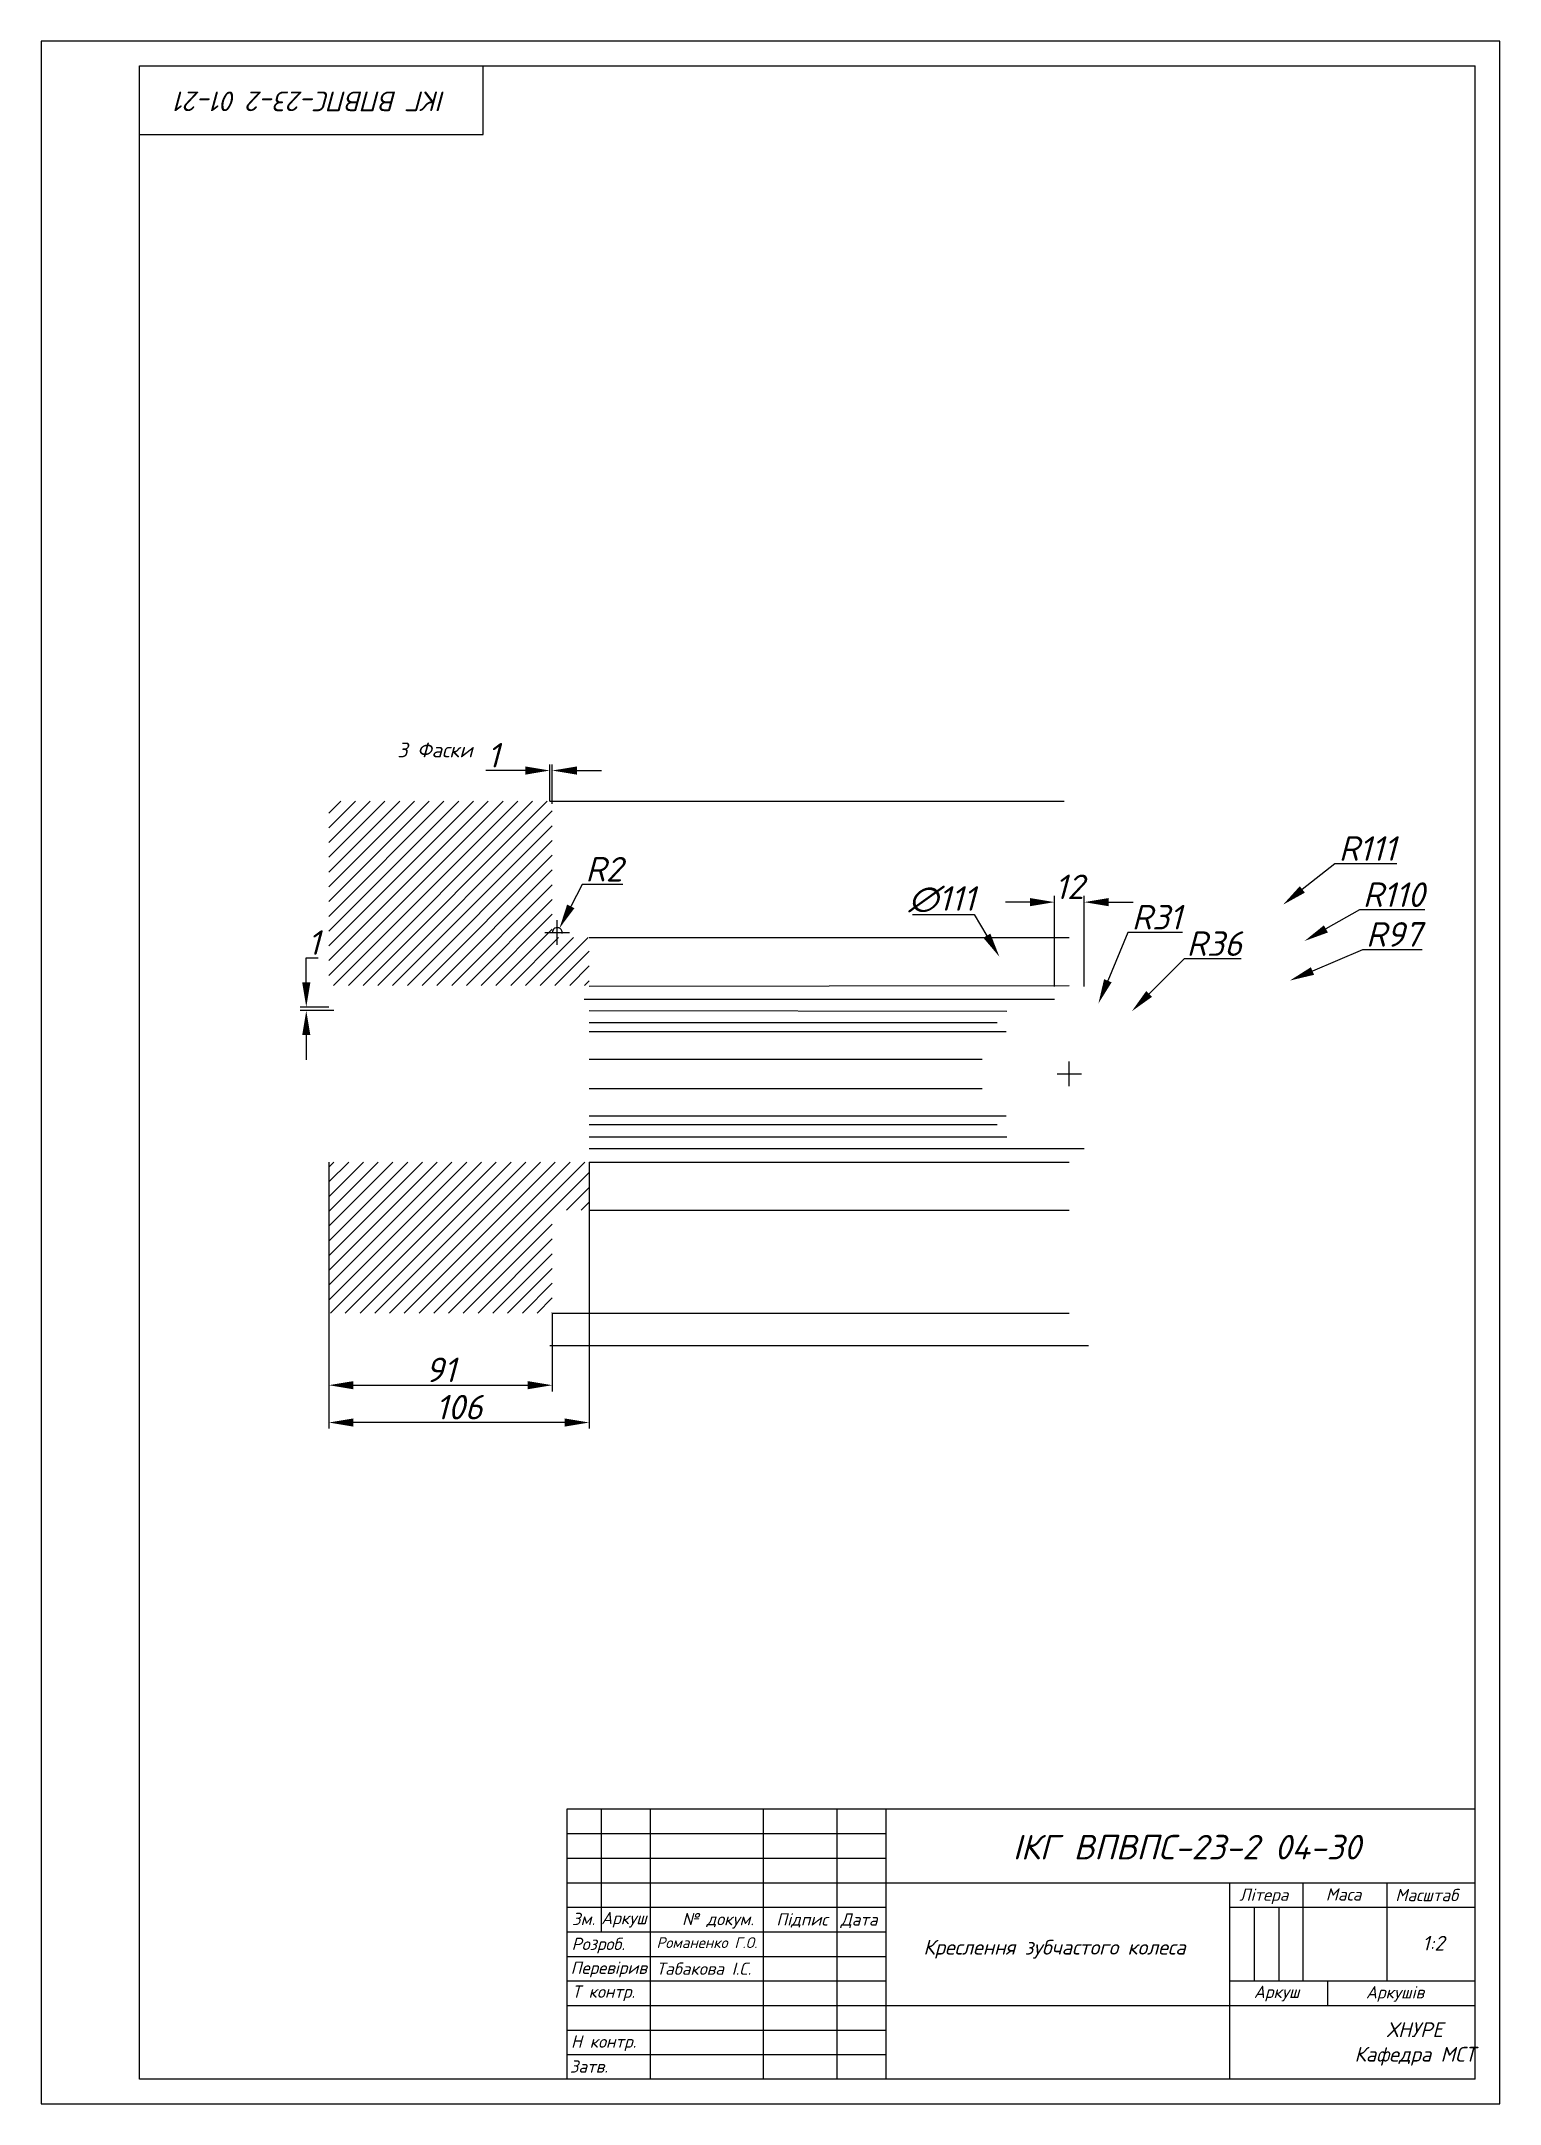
# Paper-space layout 'Layout2' of a CAD drawing. Header units: millimetres. Extents: x 0 to 297, y 0 to 420.
# The model-space entities are those that its viewports show. They can reach past a viewport. Long polylines and large blocks are cut down to what shows.
import ezdxf

# ---------------------------------------------------------------- set-up
doc = ezdxf.new("R2010")
doc.units = ezdxf.units.MM
doc.header["$MEASUREMENT"] = 0
doc.layers.add('Layer1', color=1, linetype='Continuous')
doc.layers.add('MD_Hatching', color=7, linetype='Continuous', lineweight=25)
doc.layers.add('контур', color=7, linetype='Continuous', lineweight=50)
doc.styles.add('style2', font='ISOCPEUI.TTF')
doc.dimstyles.new('UA Standart', dxfattribs={"dimtxt": 5, "dimasz": 5, "dimexe": 1.25, "dimexo": 0, "dimtad": 1, "dimtoh": 1, "dimdec": 0, "dimzin": 0, "dimdsep": 46, "dimtxsty": 'style2', "dimcen": 2.5, "dimadec": 0, "dimazin": 0, "dimtfac": 1, "dimtdec": 0, "dimtofl": 0, "dimtmove": 0, "dimatfit": 3, "dimfxl": 1, "dimtolj": 1, "dimtzin": 0, "dimarcsym": 0})

# ---------------------------------------------------------------- blocks, each defined once
blk = doc.blocks.new('*D12')
at = {"layer": 'контур', "color": 0, "lineweight": -2, "transparency": 16777216}
for p, q in [((201.37, 244.8), (196.37, 244.8)), ((206.37, 227.6), (206.37, 246.05)), ((212.37, 227.6), (212.37, 246.05)), ((217.37, 244.8), (222.37, 244.8))]:
    blk.add_line(p, q, dxfattribs=at)
at = {"layer": 'контур', "color": 0, "transparency": 16777216}
for points in [[(201.37, 245.63), (201.37, 243.97), (206.37, 244.8)], [(217.37, 245.63), (217.37, 243.97), (212.37, 244.8)]]:
    blk.add_solid(points, dxfattribs=at)
at = {"layer": 'контур', "color": 0, "transparency": 16777216, "insert": (209.37, 247.92), "char_height": 5, "attachment_point": 5, "style": 'style2'}
blk.add_mtext('\\A1;12', dxfattribs=at)
blk = doc.blocks.new('*D13')
at = {"layer": 'контур', "color": 0, "lineweight": -2, "transparency": 16777216}
for p, q in [((221.28, 238.6), (217.22, 228.79)), ((232.41, 238.6), (221.28, 238.6)), ((209.37, 207.35), (209.37, 212.35)), ((206.87, 209.85), (211.87, 209.85))]:
    blk.add_line(p, q, dxfattribs=at)
at = {"layer": 'контур', "color": 0, "transparency": 16777216}
blk.add_solid([(216.45, 229.11), (217.99, 228.47), (215.3, 224.17)], dxfattribs=at)
at = {"layer": 'контур', "color": 0, "transparency": 16777216, "insert": (227.16, 241.73), "char_height": 5, "attachment_point": 5, "style": 'style2'}
blk.add_mtext('\\A1;R31', dxfattribs=at)
blk = doc.blocks.new('*D14')
at = {"layer": 'контур', "color": 0, "lineweight": -2, "transparency": 16777216}
for p, q in [((232.75, 233.23), (225.63, 226.11)), ((244.4, 233.23), (232.75, 233.23)), ((209.37, 207.35), (209.37, 212.35)), ((206.87, 209.85), (211.87, 209.85))]:
    blk.add_line(p, q, dxfattribs=at)
at = {"layer": 'контур', "color": 0, "transparency": 16777216}
blk.add_solid([(225.04, 226.7), (226.22, 225.52), (222.1, 222.58)], dxfattribs=at)
at = {"layer": 'контур', "color": 0, "transparency": 16777216, "insert": (238.89, 236.35), "char_height": 5, "attachment_point": 5, "style": 'style2'}
blk.add_mtext('\\A1;R36', dxfattribs=at)
blk = doc.blocks.new('*D15')
at = {"layer": 'контур', "color": 0, "lineweight": -2, "transparency": 16777216}
for p, q in [((177.47, 242.26), (190.01, 242.26)), ((190.01, 242.26), (192.58, 237.97)), ((209.37, 207.35), (209.37, 212.35)), ((206.87, 209.85), (211.87, 209.85))]:
    blk.add_line(p, q, dxfattribs=at)
at = {"layer": 'контур', "color": 0, "transparency": 16777216}
blk.add_solid([(193.29, 238.39), (191.86, 237.54), (195.14, 233.67)], dxfattribs=at)
at = {"layer": 'контур', "color": 0, "transparency": 16777216, "insert": (183.43, 245.38), "char_height": 5, "attachment_point": 5, "style": 'style2'}
blk.add_mtext('\\A1;∅111', dxfattribs=at)
blk = doc.blocks.new('*D16')
at = {"layer": 'контур', "color": 0, "lineweight": -2, "transparency": 16777216}
for p, q in [((263.41, 252.59), (256.82, 247.38)), ((276.09, 252.59), (263.41, 252.59)), ((209.37, 207.35), (209.37, 212.35)), ((206.87, 209.85), (211.87, 209.85))]:
    blk.add_line(p, q, dxfattribs=at)
at = {"layer": 'контур', "color": 0, "transparency": 16777216}
blk.add_solid([(256.3, 248.04), (257.34, 246.73), (252.9, 244.28)], dxfattribs=at)
at = {"layer": 'контур', "color": 0, "transparency": 16777216, "insert": (270.06, 255.72), "char_height": 5, "attachment_point": 5, "style": 'style2'}
blk.add_mtext('\\A1;R111', dxfattribs=at)
blk = doc.blocks.new('*D17')
at = {"layer": 'контур', "color": 0, "lineweight": -2, "transparency": 16777216}
for p, q in [((268.44, 243.2), (261.62, 239.34)), ((281.76, 243.2), (268.44, 243.2)), ((209.37, 207.35), (209.37, 212.35)), ((206.87, 209.85), (211.87, 209.85))]:
    blk.add_line(p, q, dxfattribs=at)
at = {"layer": 'контур', "color": 0, "transparency": 16777216}
blk.add_solid([(261.21, 240.07), (262.03, 238.62), (257.27, 236.89)], dxfattribs=at)
at = {"layer": 'контур', "color": 0, "transparency": 16777216, "insert": (275.41, 246.32), "char_height": 5, "attachment_point": 5, "style": 'style2'}
blk.add_mtext('\\A1;R110', dxfattribs=at)
blk = doc.blocks.new('*D18')
at = {"layer": 'контур', "color": 0, "lineweight": -2, "transparency": 16777216}
for p, q in [((269.05, 235.07), (258.88, 230.77)), ((281.22, 235.07), (269.05, 235.07)), ((209.37, 207.35), (209.37, 212.35)), ((206.87, 209.85), (211.87, 209.85))]:
    blk.add_line(p, q, dxfattribs=at)
at = {"layer": 'контур', "color": 0, "transparency": 16777216}
blk.add_solid([(258.56, 231.54), (259.21, 230), (254.28, 228.83)], dxfattribs=at)
at = {"layer": 'контур', "color": 0, "transparency": 16777216, "insert": (275.45, 238.23), "char_height": 5, "attachment_point": 5, "style": 'style2'}
blk.add_mtext('\\A1;R97', dxfattribs=at)
blk = doc.blocks.new('*D19')
at = {"layer": 'контур', "color": 0, "lineweight": -2, "transparency": 16777216}
for p, q in [((58.59, 161.1), (58.59, 145.18)), ((104.09, 161.1), (104.09, 145.18)), ((63.59, 146.43), (99.09, 146.43))]:
    blk.add_line(p, q, dxfattribs=at)
at = {"layer": 'контур', "color": 0, "transparency": 16777216}
for points in [[(63.59, 147.26), (63.59, 145.6), (58.59, 146.43)], [(99.09, 147.26), (99.09, 145.6), (104.09, 146.43)]]:
    blk.add_solid(points, dxfattribs=at)
at = {"layer": 'контур', "color": 0, "transparency": 16777216, "insert": (81.34, 149.56), "char_height": 5, "attachment_point": 5, "style": 'style2'}
blk.add_mtext('\\A1;91', dxfattribs=at)
blk = doc.blocks.new('*D20')
at = {"layer": 'контур', "color": 0, "lineweight": -2, "transparency": 16777216}
for p, q in [((58.59, 191.85), (58.59, 137.58)), ((111.59, 191.85), (111.59, 137.58)), ((106.59, 138.83), (63.59, 138.83))]:
    blk.add_line(p, q, dxfattribs=at)
at = {"layer": 'контур', "color": 0, "transparency": 16777216}
for points in [[(63.59, 139.66), (63.59, 138), (58.59, 138.83)], [(106.59, 139.66), (106.59, 138), (111.59, 138.83)]]:
    blk.add_solid(points, dxfattribs=at)
at = {"layer": 'контур', "color": 0, "transparency": 16777216, "insert": (85.09, 141.96), "char_height": 5, "attachment_point": 5, "style": 'style2'}
blk.add_mtext('\\A1;106', dxfattribs=at)
blk = doc.blocks.new('*D29')
at = {"layer": 'контур', "color": 0, "lineweight": -2, "transparency": 16777216}
for p, q in [((98.59, 271.6), (90.53, 271.6)), ((103.59, 265.35), (103.59, 272.85)), ((104.09, 264.85), (104.09, 272.85)), ((109.09, 271.6), (114.09, 271.6))]:
    blk.add_line(p, q, dxfattribs=at)
at = {"layer": 'контур', "color": 0, "transparency": 16777216}
for points in [[(98.59, 272.43), (98.59, 270.76), (103.59, 271.6)], [(109.09, 272.43), (109.09, 270.76), (104.09, 271.6)]]:
    blk.add_solid(points, dxfattribs=at)
at = {"layer": 'контур', "color": 0, "transparency": 16777216, "insert": (92.06, 274.72), "char_height": 5, "attachment_point": 5, "style": 'style2'}
blk.add_mtext('\\A1;1', dxfattribs=at)
blk = doc.blocks.new('*D30')
at = {"layer": 'контур', "color": 0, "lineweight": -2, "transparency": 16777216}
for p, q in [((110.14, 248.37), (107.85, 243.93)), ((118.46, 248.37), (110.14, 248.37)), ((105.09, 236.1), (105.09, 241.1)), ((102.59, 238.6), (107.59, 238.6))]:
    blk.add_line(p, q, dxfattribs=at)
blk.add_arc((105.09, 238.6), 1, 351.0588, 180, dxfattribs=at)
at = {"layer": 'контур', "color": 0, "transparency": 16777216}
blk.add_solid([(107.11, 244.31), (108.59, 243.55), (105.55, 239.49)], dxfattribs=at)
at = {"layer": 'контур', "color": 0, "transparency": 16777216, "insert": (114.61, 251.5), "char_height": 5, "attachment_point": 5, "style": 'style2'}
blk.add_mtext('\\A1;R2', dxfattribs=at)
blk = doc.blocks.new('*D33')
at = {"layer": 'контур', "color": 0, "lineweight": -2, "transparency": 16777216}
for p, q in [((53.99, 228.44), (53.99, 233.44)), ((53.99, 233.44), (56.43, 233.44)), ((58.59, 223.44), (52.74, 223.44)), ((59.59, 222.72), (52.74, 222.72)), ((53.99, 217.72), (53.99, 212.72))]:
    blk.add_line(p, q, dxfattribs=at)
at = {"layer": 'контур', "color": 0, "transparency": 16777216}
for points in [[(53.16, 228.44), (54.82, 228.44), (53.99, 223.44)], [(53.16, 217.72), (54.82, 217.72), (53.99, 222.72)]]:
    blk.add_solid(points, dxfattribs=at)
at = {"layer": 'контур', "color": 0, "transparency": 16777216, "insert": (55.52, 236.57), "char_height": 5, "attachment_point": 5, "style": 'style2'}
blk.add_mtext('\\A1;1', dxfattribs=at)

msp = doc.modelspace()

# ---------------------------------------------------------------- linework, layer by layer
for p, q in [((20, 5), (20, 415)), ((20, 415), (292, 415)), ((90, 401), (90, 415)), ((292, 5), (292, 415)), ((20, 401), (90, 401)), ((292, 60), (107, 60)), ((107, 60), (107, 5)), ((114, 60), (114, 35)), ((124, 60), (124, 5)), ((147, 60), (147, 5)), ((162, 60), (162, 5)), ((172, 60), (172, 5)), ((107, 55), (172, 55)), ((107, 50), (172, 50)), ((107, 45), (292, 45)), ((242, 45), (242, 5)), ((257, 40), (257, 45)), ((274, 45), (274, 25)), ((107, 40), (172, 40)), ((242, 40), (292, 40)), ((247, 40), (247, 25)), ((252, 40), (252, 25)), ((257, 25), (257, 40)), ((107, 35), (172, 35)), ((107, 30), (172, 30)), ((107, 25), (172, 25)), ((242, 25), (292, 25)), ((262, 20), (262, 25)), ((107, 20), (292, 20)), ((107, 15), (172, 15)), ((107, 10), (172, 10)), ((292, 5), (20, 5))]:
    msp.add_line(p, q)
msp.add_lwpolyline([(0, 0), (297, 0), (297, 420), (0, 420)], close=True)

# ---------------------------------------------------------------- texts
at = {"lineweight": -3, "insert": (82.4, 405.76), "char_height": 4, "attachment_point": 1, "rotation": 180, "style": 'style2'}
msp.add_mtext('{\\fISOCPEUR|b0|i1|c204|p34;ІКГ ВПВПС-23-2 01-21}', dxfattribs=at)
at = {"attachment_point": 1, "style": 'style2'}
for s, insert, char_height in [('{\\fISOCPEUR|b0|i1|c204|p34;ІКГ ВПВПС-23-2 04-30}', (197.87, 54.75), 5), ('{\\fISOCPEUR|b0|i1|c204|p34;Літера}', (243.98, 43.82), 2.5), ('{\\fISOCPEUR|b0|i1|c204|p34;Маса}', (261.58, 43.88), 2.5), ('{\\fISOCPEUR|b0|i1|c204|p34;Масштаб}', (275.74, 43.75), 2.5), ('{\\fISOCPEUR|b0|i1|c204|p34;Зм.}', (108.08, 38.89), 2.5), ('{\\fISOCPEUR|b0|i1|c204|p34;Аркуш}', (114.02, 39.06), 2.5), ('\\pxi-3,l4,t4;{\\fISOCPEUR|b0|i1|c204|p34;№ докум.}', (127.99, 38.85), 2.5), ('{\\fISOCPEUR|b0|i1|c204|p34;Підпис}', (149.68, 38.78), 2.5), ('{\\fISOCPEUR|b0|i1|c204|p34;Дата}', (162.78, 38.77), 2.5), ('{\\fISOCPEUR|b0|i1|c204|p34;Розроб.}', (108, 33.8), 2.5), ('{\\fISOCPEUR|b0|i1|c204|p34;Романенко Г.О.}', (125.29, 33.91), 2.2), ('{\\fISOCPEUR|b0|i1|c204|p34;Перевірив}', (107.81, 28.93), 2.5), ('{\\fISOCPEUR|b0|i1|c204|p34;Табакова І.С.}', (125.25, 28.75), 2.5), ('{\\fISOCPEUR|b0|i1|c204|p34;Т контр.}', (108.09, 24.08), 2.5), ('{\\fISOCPEUR|b0|i1|c204|p34;Аркуш}', (246.92, 24.03), 2.5), ('{\\fISOCPEUR|b0|i1|c204|p34;Аркушів}', (269.75, 23.95), 2.5), ('{\\fISOCPEUR|b0|i1|c204|p34;Н контр.}', (107.88, 13.91), 2.5), ('\\pxqc;{\\fISOCPEUR|b0|i1|c204|p34;ХНУРЕ\\PКафедра МСТ}', (267.42, 16.58), 3)]:
    msp.add_mtext(s, dxfattribs=dict(at, insert=insert, char_height=char_height))
for s, insert, char_height, width in [('1:2', (281.21, 34.19), 3, 0.1499), ('\\pxql;{\\fISOCPEUR|b0|i1|c204|p34;Креслення зубчастого колеса}', (179.63, 33.37), 3, 59.8671), ('{\\fISOCPEUR|b0|i1|c204|p34;Затв.}', (107.63, 8.83), 2.5, 20.3295)]:
    msp.add_mtext(s, dxfattribs=dict(at, insert=insert, char_height=char_height, width=width))

psp = doc.layouts.new('Layout2')

# ---------------------------------------------------------------- hatches: boundary and pattern name
at = {"layer": 'MD_Hatching'}
h = psp.add_hatch(dxfattribs=at)
h.set_pattern_fill('ANSI31', color=256, scale=17, style=0)
edge = h.paths.add_edge_path(flags=0)
edge.add_line((104.09, 264.85), (103.59, 265.35))
edge.add_line((103.59, 265.35), (59.09, 265.35))
edge.add_line((59.09, 265.35), (58.59, 264.85))
edge.add_line((58.59, 264.85), (58.59, 227.85))
edge.add_line((58.59, 227.85), (111.59, 227.85))
edge.add_line((111.59, 227.85), (111.59, 237.6))
edge.add_line((111.59, 237.6), (105.09, 237.6))
edge.add_ellipse((105.09, 238.6), major_axis=(0, -1), ratio=1, start_angle=270, end_angle=360, ccw=False)
edge.add_line((104.09, 238.6), (104.09, 264.85))
edge = h.paths.add_edge_path(flags=0)
edge.add_line((58.59, 191.85), (58.59, 161.1))
edge.add_line((58.59, 161.1), (104.09, 161.1))
edge.add_line((104.09, 161.1), (104.09, 181.1))
edge.add_ellipse((105.09, 181.1), major_axis=(0, 1), ratio=1, start_angle=0, end_angle=90, ccw=False)
edge.add_line((105.09, 182.1), (111.59, 182.1))
edge.add_line((111.59, 182.1), (111.59, 191.85))
edge.add_line((111.59, 191.85), (58.59, 191.85))

# ---------------------------------------------------------------- linework, layer by layer
at = {"layer": 'Layer1'}
for p, q in [((103.59, 265.35), (208.3, 265.34)), ((111.59, 237.6), (209.37, 237.6)), ((111.59, 227.72), (209.37, 227.85)), ((110.59, 225.06), (206.37, 225.06)), ((111.59, 222.72), (196.64, 222.58)), ((111.59, 220.28), (194.7, 220.28)), ((111.59, 218.48), (196.5, 218.48)), ((111.59, 212.85), (191.62, 212.85)), ((111.59, 206.85), (191.62, 206.85)), ((196.5, 201.22), (111.59, 201.22)), ((194.7, 199.42), (111.59, 199.42)), ((111.59, 196.98), (196.64, 196.98)), ((111.59, 194.64), (206.37, 194.64)), ((206.37, 194.64), (212.37, 194.64)), ((111.59, 191.85), (209.37, 191.85)), ((111.59, 182.1), (209.37, 182.1)), ((104.09, 161.11), (209.37, 161.11)), ((103.59, 154.49), (205.47, 154.49)), ((205.47, 154.49), (213.27, 154.49))]:
    psp.add_line(p, q, dxfattribs=at)

# ---------------------------------------------------------------- texts
at = {"layer": 'контур', "insert": (72.52, 277.29), "char_height": 3, "width": 17.3815, "attachment_point": 1, "style": 'style2'}
psp.add_mtext('3 {\\fISOCPEUR|b0|i1|c204|p34;Фаски}', dxfattribs=at)

# ---------------------------------------------------------------- dimensions: what is measured, and where the dimension line sits
at = {"layer": 'контур'}
for base, p1, p2, picture, middle in [((103.59, 271.6), (104.09, 264.85), (103.59, 265.35), '*D29', (92.06, 274.72)), ((58.59, 138.83), (111.59, 191.85), (58.59, 191.85), '*D20', (85.09, 141.96)), ((104.09, 146.43), (58.59, 161.1), (104.09, 161.1), '*D19', (81.34, 149.56))]:
    dim = psp.add_linear_dim(base=base, p1=p1, p2=p2, dimstyle='UA Standart', override={"dimlfac": -2}, dxfattribs=at)
    dim.commit()
    dim.dimension.update_dxf_attribs({"geometry": picture, "text_midpoint": middle})
for center, mpoint, picture, middle in [((209.37, 209.85), (252.9, 244.28), '*D16', (270.06, 252.59)), ((105.09, 238.6), (105.55, 239.49), '*D30', (114.61, 248.37)), ((209.37, 209.85), (257.27, 236.89), '*D17', (275.41, 243.2)), ((209.37, 209.85), (215.3, 224.17), '*D13', (227.16, 238.6)), ((209.3702, 209.85), (254.2754, 228.8257), '*D18', (275.4467, 235.0694)), ((209.37, 209.85), (222.1, 222.58), '*D14', (238.89, 233.23))]:
    dim = psp.add_radius_dim(center=center, mpoint=mpoint, dimstyle='UA Standart', override={"dimlfac": -2}, dxfattribs=at)
    dim.commit()
    dim.dimension.update_dxf_attribs({"geometry": picture, "text_midpoint": middle, "dimtype": 164})
dim = psp.add_diameter_dim_2p(p1=(223.6, 186.03), p2=(195.14, 233.67), dimstyle='UA Standart', override={"dimlfac": -2}, dxfattribs=at)
dim.commit()
dim.dimension.update_dxf_attribs({"geometry": '*D15', "text_midpoint": (183.43, 242.26), "dimtype": 163})
dim = psp.add_linear_dim(base=(212.37, 244.8), p1=(206.37, 227.6), p2=(212.37, 227.6), dimstyle='UA Standart', override={"dimlfac": -2}, dxfattribs=at)
dim.commit()
dim.dimension.update_dxf_attribs({"geometry": '*D12', "text_midpoint": (209.37, 244.8), "dimtype": 160})
dim = psp.add_linear_dim(base=(53.99, 223.44), p1=(59.59, 222.72), p2=(58.59, 223.44), angle=90, dimstyle='UA Standart', override={"dimlfac": -2}, dxfattribs=at)
dim.commit()
dim.dimension.update_dxf_attribs({"geometry": '*D33', "text_midpoint": (55.52, 236.57)})

# ---------------------------------------------------------------- viewports
at = {"layer": '0'}
psp.add_viewport(center=(148.52, 210.11), size=(297, 420), view_center_point=(148.5, 210), view_height=420, dxfattribs=at)

doc.saveas('drawing.dxf')
